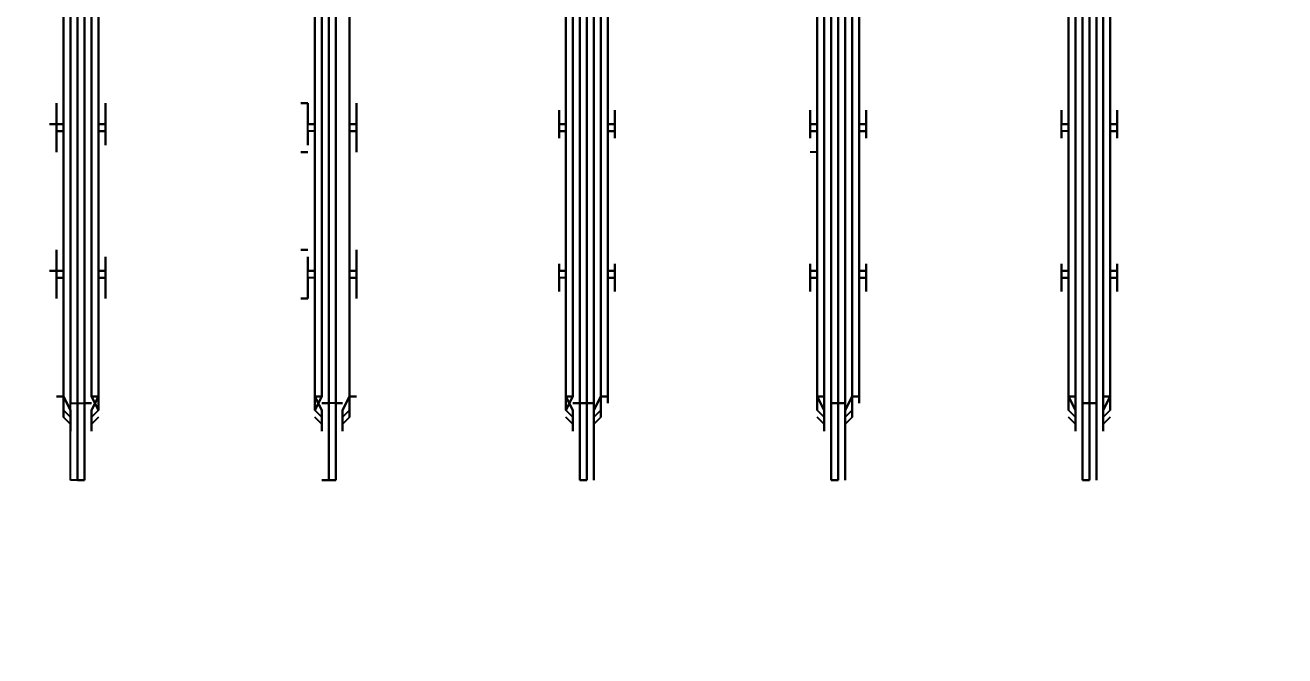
# Model space of a CAD drawing. Header units: metres. Extents: x 530797 to 531186, y 2675944 to 2676144.
# Drawn here: x 531161.9401 to 531162.1898, y 2676016.3081 to 2676016.4331 of the extents above; entities that cross this region are included whole.
import ezdxf

# ---------------------------------------------------------------- set-up
doc = ezdxf.new("R2010")
doc.units = ezdxf.units.M
doc.layers.add('IDT', color=7, linetype='Continuous')
doc.layers.add('MMS Block Numbering', color=7, linetype='Continuous')
doc.styles.add('Adani Regular', font='Adani Regular.ttf')

# ---------------------------------------------------------------- blocks, each defined once
blk = doc.blocks.new('IDT')
at = {"layer": 'IDT', "color": 0, "lineweight": 25}
for p, q in [((13.99486, 10.30483), (13.99486, 10.32005)), ((13.99486, 10.32005), (13.99486, 10.30483)), ((13.99763, 10.32005), (13.99624, 10.32005)), ((13.99624, 10.32005), (13.99763, 10.32005)), ((13.99763, 10.32005), (13.99624, 10.32005)), ((13.99624, 10.32005), (13.99624, 10.30483)), ((13.99624, 10.30483), (13.99624, 10.32005)), ((13.99624, 10.32005), (13.99763, 10.32005)), ((13.99624, 10.30483), (13.99624, 10.32005)), ((13.99624, 10.32005), (13.99624, 10.30483)), ((13.99763, 10.30483), (13.99763, 10.32005)), ((13.99763, 10.32005), (13.99763, 10.30483)), ((14.04465, 10.30483), (14.04465, 10.32005)), ((14.04465, 10.32005), (14.04465, 10.30483)), ((14.04465, 10.32005), (14.04465, 10.30483)), ((14.04465, 10.30483), (14.04465, 10.32005)), ((14.04742, 10.32005), (14.04604, 10.32005)), ((14.04604, 10.32005), (14.04604, 10.30483)), ((14.04604, 10.30483), (14.04604, 10.32005)), ((14.04604, 10.32005), (14.04742, 10.32005)), ((14.04742, 10.32005), (14.04604, 10.32005)), ((14.04604, 10.32005), (14.04742, 10.32005)), ((14.04742, 10.32005), (14.04604, 10.32005)), ((14.04604, 10.32005), (14.04742, 10.32005)), ((14.04742, 10.32005), (14.04604, 10.32005)), ((14.04604, 10.32005), (14.04742, 10.32005)), ((14.04742, 10.32005), (14.04604, 10.32005)), ((14.04604, 10.32005), (14.04604, 10.30483)), ((14.04604, 10.30483), (14.04604, 10.32005)), ((14.04604, 10.32005), (14.04742, 10.32005)), ((14.04604, 10.30483), (14.04604, 10.32005)), ((14.04604, 10.32005), (14.04604, 10.30483)), ((14.04604, 10.30483), (14.04604, 10.32005)), ((14.04604, 10.32005), (14.04604, 10.30483)), ((14.04742, 10.30483), (14.04742, 10.32005)), ((14.04742, 10.32005), (14.04742, 10.30483)), ((14.04742, 10.30483), (14.04742, 10.32005)), ((14.04742, 10.32005), (14.04742, 10.30483)), ((14.09445, 10.30483), (14.09445, 10.32005)), ((14.09445, 10.32005), (14.09445, 10.30483)), ((14.09721, 10.32005), (14.09583, 10.32005)), ((14.09583, 10.32005), (14.09583, 10.30483)), ((14.09583, 10.32005), (14.09721, 10.32005)), ((14.09583, 10.30483), (14.09583, 10.32005)), ((14.09583, 10.32005), (14.09721, 10.32005)), ((14.09721, 10.32005), (14.09583, 10.32005)), ((14.09583, 10.32005), (14.09721, 10.32005)), ((14.09583, 10.30483), (14.09583, 10.32005)), ((14.09583, 10.32005), (14.09583, 10.30483)), ((14.09721, 10.30483), (14.09721, 10.32005)), ((14.09721, 10.32005), (14.09721, 10.30483)), ((14.14701, 10.32005), (14.14562, 10.32005)), ((14.14562, 10.32005), (14.14562, 10.30483)), ((14.14701, 10.32005), (14.14562, 10.32005)), ((14.14562, 10.32005), (14.14701, 10.32005)), ((14.14701, 10.32005), (14.14562, 10.32005)), ((14.14562, 10.32005), (14.14562, 10.30483)), ((14.14562, 10.32005), (14.14562, 10.30483)), ((14.14562, 10.30483), (14.14562, 10.32005)), ((14.14701, 10.30483), (14.14701, 10.32005)), ((14.14701, 10.32005), (14.14839, 10.32005)), ((14.14839, 10.32005), (14.14701, 10.32005)), ((14.14701, 10.32005), (14.14701, 10.30483)), ((14.14701, 10.30483), (14.14701, 10.32005)), ((14.14701, 10.30483), (14.14701, 10.32005)), ((14.19542, 10.32005), (14.19542, 10.30483)), ((14.19542, 10.30483), (14.19542, 10.32005)), ((14.19542, 10.30483), (14.19542, 10.32005)), ((14.19542, 10.32005), (14.1968, 10.32005)), ((14.19542, 10.30483), (14.19542, 10.32005)), ((14.19542, 10.32005), (14.1968, 10.32005)), ((14.1968, 10.32005), (14.19542, 10.32005)), ((14.19542, 10.32005), (14.1968, 10.32005)), ((14.1968, 10.30483), (14.1968, 10.32005)), ((14.1968, 10.32005), (14.19818, 10.32005)), ((14.1968, 10.32005), (14.1968, 10.30483)), ((14.1968, 10.32005), (14.19818, 10.32005)), ((14.19818, 10.32005), (14.19818, 10.30483)), ((14.19818, 10.32005), (14.19818, 10.30483)), ((13.99348, 10.30898), (13.99209, 10.3076)), ((13.99209, 10.3076), (13.99348, 10.30898)), ((13.99348, 10.30622), (13.99348, 10.31037)), ((13.99348, 10.31037), (13.99348, 10.30898)), ((13.99348, 10.30898), (13.99348, 10.31037)), ((13.99348, 10.31037), (13.99348, 10.30622)), ((13.99901, 10.30622), (13.99901, 10.31037)), ((13.99901, 10.31037), (13.99901, 10.30898)), ((13.99901, 10.30898), (13.99901, 10.31037)), ((13.99901, 10.31037), (13.99901, 10.30622)), ((13.99901, 10.30898), (14.00039, 10.3076)), ((14.00039, 10.3076), (13.99901, 10.30898)), ((14.04465, 10.30898), (14.04327, 10.3076)), ((14.04327, 10.3076), (14.04465, 10.30898)), ((14.04465, 10.30898), (14.04327, 10.3076)), ((14.04327, 10.3076), (14.04465, 10.30898)), ((14.04465, 10.30622), (14.04465, 10.31037)), ((14.04465, 10.31037), (14.04465, 10.30622)), ((14.04465, 10.31037), (14.04465, 10.30898)), ((14.04465, 10.30898), (14.04465, 10.31037)), ((14.04465, 10.30622), (14.04465, 10.31037)), ((14.04465, 10.31037), (14.04465, 10.30898)), ((14.04465, 10.30898), (14.04465, 10.31037)), ((14.04465, 10.30622), (14.04465, 10.31037)), ((14.0488, 10.30622), (14.0488, 10.31037)), ((14.0488, 10.31037), (14.0488, 10.30898)), ((14.0488, 10.30898), (14.0488, 10.31037)), ((14.0488, 10.31037), (14.0488, 10.30622)), ((14.0488, 10.30898), (14.0488, 10.31037)), ((14.0488, 10.31037), (14.0488, 10.30898)), ((14.0488, 10.30622), (14.0488, 10.31037)), ((14.0488, 10.31037), (14.0488, 10.30622)), ((14.0488, 10.30898), (14.05018, 10.3076)), ((14.05018, 10.3076), (14.0488, 10.30898)), ((14.05018, 10.3076), (14.0488, 10.30898)), ((14.0488, 10.30898), (14.05018, 10.3076)), ((14.09445, 10.30898), (14.09306, 10.3076)), ((14.09306, 10.3076), (14.09445, 10.30898)), ((14.09445, 10.30622), (14.09445, 10.31037)), ((14.09445, 10.31037), (14.09445, 10.30622)), ((14.09445, 10.31037), (14.09445, 10.30898)), ((14.09445, 10.30898), (14.09445, 10.31037)), ((14.0986, 10.30622), (14.0986, 10.31037)), ((14.0986, 10.31037), (14.0986, 10.30898)), ((14.0986, 10.30898), (14.0986, 10.31037)), ((14.0986, 10.31037), (14.0986, 10.30622)), ((14.0986, 10.30898), (14.09998, 10.3076)), ((14.09998, 10.3076), (14.0986, 10.30898)), ((14.14424, 10.30898), (14.14286, 10.3076)), ((14.14286, 10.3076), (14.14424, 10.30898)), ((14.14424, 10.30622), (14.14424, 10.31037)), ((14.14424, 10.31037), (14.14424, 10.30622)), ((14.14424, 10.31037), (14.14424, 10.30898)), ((14.14424, 10.30898), (14.14424, 10.31037)), ((14.14839, 10.30622), (14.14839, 10.31037)), ((14.14839, 10.31037), (14.14839, 10.30898)), ((14.14839, 10.30898), (14.14839, 10.31037)), ((14.14839, 10.31037), (14.14839, 10.30622)), ((14.14839, 10.30898), (14.14977, 10.3076)), ((14.14977, 10.3076), (14.14839, 10.30898)), ((14.19403, 10.30898), (14.19265, 10.3076)), ((14.19265, 10.3076), (14.19403, 10.30898)), ((14.19403, 10.30622), (14.19403, 10.31037)), ((14.19403, 10.31037), (14.19403, 10.30898)), ((14.19403, 10.30898), (14.19403, 10.31037)), ((14.19403, 10.31037), (14.19403, 10.30622)), ((14.19818, 10.30622), (14.19818, 10.31037)), ((14.19818, 10.31037), (14.19818, 10.30622)), ((14.19818, 10.30898), (14.19818, 10.31037)), ((14.19818, 10.31037), (14.19818, 10.30898)), ((14.19957, 10.3076), (14.19818, 10.30898)), ((14.19818, 10.30898), (14.19957, 10.3076)), ((13.99348, 10.3076), (13.99209, 10.30622)), ((13.99209, 10.30622), (13.99348, 10.3076)), ((13.99209, 10.30622), (13.99209, 10.30483)), ((13.99209, 10.30483), (13.99209, 10.30622)), ((13.99209, 10.30345), (13.99348, 10.30622)), ((13.99348, 10.30622), (13.99209, 10.30345)), ((13.99348, 10.30345), (13.99348, 10.3076)), ((13.99348, 10.3076), (13.99348, 10.30345)), ((13.99901, 10.30345), (13.99901, 10.3076)), ((13.99901, 10.3076), (14.00039, 10.30622)), ((14.00039, 10.30622), (13.99901, 10.3076)), ((13.99901, 10.3076), (13.99901, 10.30345)), ((14.00039, 10.30345), (13.99901, 10.30622)), ((13.99901, 10.30622), (14.00039, 10.30345)), ((14.00039, 10.30622), (14.00039, 10.30483)), ((14.00039, 10.30483), (14.00039, 10.30622)), ((14.04327, 10.3076), (14.04327, 10.30345)), ((14.04327, 10.30345), (14.04327, 10.3076)), ((14.04327, 10.30622), (14.04465, 10.3076)), ((14.04465, 10.3076), (14.04327, 10.30622)), ((14.04327, 10.3076), (14.04327, 10.30345)), ((14.04327, 10.30345), (14.04327, 10.3076)), ((14.04327, 10.30622), (14.04465, 10.3076)), ((14.04465, 10.3076), (14.04327, 10.30622)), ((14.04327, 10.30345), (14.04465, 10.30622)), ((14.04465, 10.30622), (14.04327, 10.30345)), ((14.04327, 10.30483), (14.04327, 10.30622)), ((14.04327, 10.30622), (14.04327, 10.30483)), ((14.04327, 10.30345), (14.04465, 10.30622)), ((14.04327, 10.30483), (14.04327, 10.30622)), ((14.04327, 10.30622), (14.04327, 10.30483)), ((14.04327, 10.30345), (14.04465, 10.30622)), ((14.0488, 10.30345), (14.0488, 10.3076)), ((14.0488, 10.3076), (14.05018, 10.30622)), ((14.05018, 10.30622), (14.0488, 10.3076)), ((14.0488, 10.3076), (14.0488, 10.30345)), ((14.05018, 10.30622), (14.0488, 10.3076)), ((14.0488, 10.3076), (14.0488, 10.30345)), ((14.05018, 10.30622), (14.0488, 10.3076)), ((14.0488, 10.3076), (14.0488, 10.30345)), ((14.05018, 10.30345), (14.0488, 10.30622)), ((14.0488, 10.30622), (14.05018, 10.30345)), ((14.05018, 10.30345), (14.0488, 10.30622)), ((14.0488, 10.30622), (14.05018, 10.30345)), ((14.05018, 10.30622), (14.05018, 10.30483)), ((14.05018, 10.30483), (14.05018, 10.30622)), ((14.05018, 10.30483), (14.05018, 10.30622)), ((14.05018, 10.30483), (14.05018, 10.30622)), ((14.09306, 10.3076), (14.09306, 10.30345)), ((14.09306, 10.30345), (14.09306, 10.3076)), ((14.09306, 10.30622), (14.09445, 10.3076)), ((14.09445, 10.3076), (14.09306, 10.30622)), ((14.09306, 10.30345), (14.09445, 10.30622)), ((14.09445, 10.30622), (14.09306, 10.30345)), ((14.09306, 10.30483), (14.09306, 10.30622)), ((14.09306, 10.30622), (14.09306, 10.30483)), ((14.09998, 10.30622), (14.0986, 10.3076)), ((14.0986, 10.3076), (14.09998, 10.30622)), ((14.09998, 10.30622), (14.0986, 10.3076)), ((14.0986, 10.3076), (14.09998, 10.30622)), ((14.09998, 10.30345), (14.0986, 10.30622)), ((14.0986, 10.30622), (14.09998, 10.30345)), ((14.0986, 10.30345), (14.09998, 10.30622)), ((14.09998, 10.30622), (14.0986, 10.30345)), ((14.09998, 10.30622), (14.09998, 10.30483)), ((14.09998, 10.30483), (14.09998, 10.30622)), ((14.14286, 10.30622), (14.14424, 10.3076)), ((14.14424, 10.3076), (14.14286, 10.30622)), ((14.14286, 10.3076), (14.14286, 10.30345)), ((14.14286, 10.30345), (14.14286, 10.3076)), ((14.14286, 10.30345), (14.14424, 10.30622)), ((14.14424, 10.30622), (14.14286, 10.30345)), ((14.14286, 10.30483), (14.14286, 10.30622)), ((14.14286, 10.30622), (14.14286, 10.30483)), ((14.14977, 10.30622), (14.14839, 10.3076)), ((14.14839, 10.3076), (14.14977, 10.30622)), ((14.14977, 10.30622), (14.14839, 10.3076)), ((14.14839, 10.3076), (14.14977, 10.30622)), ((14.14977, 10.30345), (14.14839, 10.30622)), ((14.14839, 10.30622), (14.14977, 10.30345)), ((14.14839, 10.30345), (14.14977, 10.30622)), ((14.14977, 10.30622), (14.14839, 10.30345)), ((14.14977, 10.30622), (14.14977, 10.30483)), ((14.14977, 10.30483), (14.14977, 10.30622)), ((14.19265, 10.30622), (14.19403, 10.3076)), ((14.19403, 10.3076), (14.19265, 10.30622)), ((14.19265, 10.30622), (14.19403, 10.3076)), ((14.19403, 10.3076), (14.19265, 10.30622)), ((14.19403, 10.30345), (14.19265, 10.30622)), ((14.19265, 10.30622), (14.19265, 10.30483)), ((14.19265, 10.30483), (14.19265, 10.30622)), ((14.19265, 10.30622), (14.19403, 10.30345)), ((14.19265, 10.30345), (14.19403, 10.30622)), ((14.19403, 10.30622), (14.19265, 10.30345)), ((14.19957, 10.30622), (14.19818, 10.3076)), ((14.19818, 10.3076), (14.19957, 10.30622)), ((14.19957, 10.30345), (14.19818, 10.30622)), ((14.19818, 10.30622), (14.19957, 10.30345)), ((14.19957, 10.3076), (14.19957, 10.30345)), ((14.19957, 10.30345), (14.19957, 10.3076)), ((14.19957, 10.30483), (14.19957, 10.30622)), ((14.19957, 10.30622), (14.19957, 10.30483)), ((13.99209, 10.30483), (13.99209, 10.30207)), ((13.99209, 10.30207), (13.99209, 10.30483)), ((13.99348, 10.30345), (13.99209, 10.30345)), ((13.99209, 10.30345), (13.99348, 10.30345)), ((13.99348, 10.10566), (13.99348, 10.30345)), ((13.99348, 10.30345), (13.99348, 10.10566)), ((13.99486, 10.30483), (13.99624, 10.30483)), ((13.99624, 10.30483), (13.99486, 10.30483)), ((13.99486, 10.30483), (13.99486, 10.10566)), ((13.99486, 10.10566), (13.99486, 10.30483)), ((13.99624, 10.30483), (13.99763, 10.30483)), ((13.99763, 10.30483), (13.99624, 10.30483)), ((13.99624, 10.30483), (13.99763, 10.30483)), ((13.99763, 10.30483), (13.99624, 10.30483)), ((13.99624, 10.10566), (13.99624, 10.30483)), ((13.99624, 10.30483), (13.99624, 10.10566)), ((13.99624, 10.10566), (13.99624, 10.30483)), ((13.99624, 10.30483), (13.99624, 10.10566)), ((13.99763, 10.10566), (13.99763, 10.30483)), ((13.99763, 10.30483), (13.99763, 10.10566)), ((13.99901, 10.30345), (14.00039, 10.30345)), ((14.00039, 10.30345), (13.99901, 10.30345)), ((13.99901, 10.10566), (13.99901, 10.30345)), ((13.99901, 10.30345), (13.99901, 10.10566)), ((14.00039, 10.30483), (14.00039, 10.30207)), ((14.00039, 10.30207), (14.00039, 10.30483)), ((14.04189, 10.30207), (14.04189, 10.30483)), ((14.04189, 10.30483), (14.04189, 10.30207)), ((14.04189, 10.30483), (14.04189, 10.30207)), ((14.04189, 10.30207), (14.04189, 10.30483)), ((14.04189, 10.30345), (14.04327, 10.30345)), ((14.04327, 10.30345), (14.04189, 10.30345)), ((14.04327, 10.30345), (14.04189, 10.30345)), ((14.04327, 10.30345), (14.04189, 10.30345)), ((14.04327, 10.10566), (14.04327, 10.30345)), ((14.04327, 10.30345), (14.04327, 10.10566)), ((14.04327, 10.10566), (14.04327, 10.30345)), ((14.04327, 10.30345), (14.04327, 10.11119)), ((14.04465, 10.11119), (14.04465, 10.30483)), ((14.04465, 10.30483), (14.04604, 10.30483)), ((14.04604, 10.30483), (14.04465, 10.30483)), ((14.04465, 10.30483), (14.04465, 10.10566)), ((14.04604, 10.30483), (14.04465, 10.30483)), ((14.04465, 10.30483), (14.04604, 10.30483)), ((14.04465, 10.30483), (14.04465, 10.10566)), ((14.04465, 10.10566), (14.04465, 10.30483)), ((14.04742, 10.30483), (14.04604, 10.30483)), ((14.04604, 10.30483), (14.04742, 10.30483)), ((14.04604, 10.30483), (14.04742, 10.30483)), ((14.04742, 10.30483), (14.04604, 10.30483)), ((14.04604, 10.30483), (14.04742, 10.30483)), ((14.04742, 10.30483), (14.04604, 10.30483)), ((14.04604, 10.30483), (14.04742, 10.30483)), ((14.04742, 10.30483), (14.04604, 10.30483)), ((14.04604, 10.11119), (14.04604, 10.30483)), ((14.04604, 10.30483), (14.04604, 10.11119)), ((14.04604, 10.10566), (14.04604, 10.30483)), ((14.04604, 10.30483), (14.04604, 10.10566)), ((14.04604, 10.10566), (14.04604, 10.30483)), ((14.04604, 10.30483), (14.04604, 10.10566)), ((14.04604, 10.10566), (14.04604, 10.30483)), ((14.04604, 10.30483), (14.04604, 10.10566)), ((14.04742, 10.11119), (14.04742, 10.30483)), ((14.04742, 10.30483), (14.04742, 10.10566)), ((14.04742, 10.10566), (14.04742, 10.30483)), ((14.04742, 10.30483), (14.04742, 10.10566)), ((14.0488, 10.30345), (14.05018, 10.30345)), ((14.05018, 10.30345), (14.0488, 10.30345)), ((14.0488, 10.30345), (14.0488, 10.11119)), ((14.0488, 10.30345), (14.05018, 10.30345)), ((14.05018, 10.30345), (14.0488, 10.30345)), ((14.0488, 10.30345), (14.0488, 10.10566)), ((14.0488, 10.10566), (14.0488, 10.30345)), ((14.0488, 10.30345), (14.0488, 10.10566)), ((14.05018, 10.30483), (14.05018, 10.30207)), ((14.05018, 10.30207), (14.05018, 10.30483)), ((14.05018, 10.30207), (14.05018, 10.30483)), ((14.05018, 10.30207), (14.05018, 10.30483)), ((14.09168, 10.30207), (14.09168, 10.30483)), ((14.09168, 10.30483), (14.09168, 10.30207)), ((14.09168, 10.30345), (14.09306, 10.30345)), ((14.09306, 10.30345), (14.09168, 10.30345)), ((14.09306, 10.10566), (14.09306, 10.30345)), ((14.09306, 10.30345), (14.09306, 10.11119)), ((14.09445, 10.11119), (14.09445, 10.30483)), ((14.09445, 10.30483), (14.09583, 10.30483)), ((14.09583, 10.30483), (14.09445, 10.30483)), ((14.09445, 10.30483), (14.09445, 10.10566)), ((14.09583, 10.30483), (14.09721, 10.30483)), ((14.09721, 10.30483), (14.09583, 10.30483)), ((14.09583, 10.11119), (14.09583, 10.30483)), ((14.09583, 10.30483), (14.09583, 10.11119)), ((14.09583, 10.10566), (14.09583, 10.30483)), ((14.09583, 10.30483), (14.09583, 10.10566)), ((14.09721, 10.10566), (14.09721, 10.30483)), ((14.09721, 10.30483), (14.0986, 10.30483)), ((14.0986, 10.30483), (14.09721, 10.30483)), ((14.09721, 10.30483), (14.09721, 10.11119)), ((14.0986, 10.30345), (14.09998, 10.30345)), ((14.09998, 10.30345), (14.0986, 10.30345)), ((14.0986, 10.10566), (14.0986, 10.30345)), ((14.0986, 10.30345), (14.0986, 10.11119)), ((14.09998, 10.30207), (14.09998, 10.30483)), ((14.09998, 10.30483), (14.09998, 10.30207)), ((14.14147, 10.30345), (14.14286, 10.30345)), ((14.14286, 10.30345), (14.14147, 10.30345)), ((14.14286, 10.30483), (14.14286, 10.30207)), ((14.14286, 10.30207), (14.14286, 10.30483)), ((14.14286, 10.10566), (14.14286, 10.30345)), ((14.14286, 10.30345), (14.14286, 10.11119)), ((14.14562, 10.30483), (14.14424, 10.30483)), ((14.14424, 10.30483), (14.14562, 10.30483)), ((14.14562, 10.10566), (14.14562, 10.30483)), ((14.14562, 10.30483), (14.14701, 10.30483)), ((14.14562, 10.30483), (14.14701, 10.30483)), ((14.14562, 10.30483), (14.14562, 10.11119)), ((14.14562, 10.11119), (14.14562, 10.30483)), ((14.14562, 10.30483), (14.14562, 10.10566)), ((14.14701, 10.30483), (14.14701, 10.11119)), ((14.14701, 10.11119), (14.14701, 10.30483)), ((14.14701, 10.30483), (14.14701, 10.10566)), ((14.14701, 10.10566), (14.14701, 10.30483)), ((14.14701, 10.30483), (14.14839, 10.30483)), ((14.14839, 10.30483), (14.14701, 10.30483)), ((14.14839, 10.30345), (14.14977, 10.30345)), ((14.14977, 10.30345), (14.14839, 10.30345)), ((14.14839, 10.10566), (14.14839, 10.30345)), ((14.14839, 10.30345), (14.14839, 10.11119)), ((14.14977, 10.30207), (14.14977, 10.30483)), ((14.14977, 10.30483), (14.14977, 10.30207)), ((14.19265, 10.30207), (14.19265, 10.30483)), ((14.19265, 10.30483), (14.19265, 10.30207)), ((14.19403, 10.30345), (14.19265, 10.30345)), ((14.19265, 10.30345), (14.19403, 10.30345)), ((14.19542, 10.30483), (14.19403, 10.30483)), ((14.19403, 10.30483), (14.19542, 10.30483)), ((14.19403, 10.10566), (14.19403, 10.30345)), ((14.19403, 10.30345), (14.19403, 10.11119)), ((14.1968, 10.30483), (14.19542, 10.30483)), ((14.1968, 10.30483), (14.19542, 10.30483)), ((14.19542, 10.30483), (14.19542, 10.11119)), ((14.19542, 10.11119), (14.19542, 10.30483)), ((14.19542, 10.10566), (14.19542, 10.30483)), ((14.19542, 10.30483), (14.19542, 10.10566)), ((14.19818, 10.30483), (14.1968, 10.30483)), ((14.19818, 10.30483), (14.1968, 10.30483)), ((14.1968, 10.11119), (14.1968, 10.30483)), ((14.1968, 10.30483), (14.1968, 10.10566)), ((14.19818, 10.11119), (14.19818, 10.30483)), ((14.19818, 10.30483), (14.19818, 10.10566)), ((14.19957, 10.30483), (14.19957, 10.30207)), ((14.19957, 10.30207), (14.19957, 10.30483)), ((14.19957, 10.30345), (14.20095, 10.30345)), ((14.20095, 10.30345), (14.19957, 10.30345)), ((14.19957, 10.10566), (14.19957, 10.30345)), ((14.19957, 10.30345), (14.19957, 10.11119)), ((13.99209, 10.30207), (13.99209, 10.10566)), ((13.99209, 10.10566), (13.99209, 10.30207)), ((14.00039, 10.30207), (14.00039, 10.10566)), ((14.00039, 10.10566), (14.00039, 10.30207)), ((14.04189, 10.11119), (14.04189, 10.30207)), ((14.04189, 10.30207), (14.04189, 10.10566)), ((14.04189, 10.30207), (14.04189, 10.10566)), ((14.04189, 10.10566), (14.04189, 10.30207)), ((14.05018, 10.30207), (14.05018, 10.10566)), ((14.05018, 10.10566), (14.05018, 10.30207)), ((14.05018, 10.10566), (14.05018, 10.30207)), ((14.05018, 10.11119), (14.05018, 10.30207)), ((14.09168, 10.11119), (14.09168, 10.30207)), ((14.09168, 10.30207), (14.09168, 10.10566)), ((14.09998, 10.11119), (14.09998, 10.30207)), ((14.09998, 10.30207), (14.09998, 10.10566)), ((14.14286, 10.30207), (14.14286, 10.10566)), ((14.14286, 10.11119), (14.14286, 10.30207)), ((14.14977, 10.11119), (14.14977, 10.30207)), ((14.14977, 10.30207), (14.14977, 10.10566)), ((14.19265, 10.11119), (14.19265, 10.30207)), ((14.19265, 10.30207), (14.19265, 10.10566)), ((14.19957, 10.30207), (14.19957, 10.10566)), ((14.19957, 10.11119), (14.19957, 10.30207)), ((13.99209, 10.2827), (13.99209, 10.28409)), ((13.99209, 10.28409), (13.99209, 10.2827)), ((13.99209, 10.27994), (13.99209, 10.28409)), ((13.99209, 10.28409), (13.99209, 10.27855)), ((14.00039, 10.28409), (14.00039, 10.2827)), ((14.00039, 10.2827), (14.00039, 10.28409)), ((14.00039, 10.28409), (14.00039, 10.27994)), ((14.00039, 10.27855), (14.00039, 10.28409)), ((14.04189, 10.28409), (14.04189, 10.27994)), ((14.04189, 10.27994), (14.04189, 10.28409)), ((14.04189, 10.28409), (14.04189, 10.2827)), ((14.04189, 10.2827), (14.04189, 10.28409)), ((14.04189, 10.28409), (14.04189, 10.27994)), ((14.04189, 10.27994), (14.04189, 10.28409)), ((14.04189, 10.28409), (14.04189, 10.2827)), ((14.04189, 10.2827), (14.04189, 10.28409)), ((14.05018, 10.27994), (14.05018, 10.28409)), ((14.05018, 10.28409), (14.05018, 10.27994)), ((14.05018, 10.27994), (14.05018, 10.28409)), ((14.05018, 10.28409), (14.05018, 10.2827)), ((14.05018, 10.2827), (14.05018, 10.28409)), ((14.05018, 10.28409), (14.05018, 10.2827)), ((14.05018, 10.2827), (14.05018, 10.28409)), ((14.05018, 10.28409), (14.05018, 10.27994)), ((14.09168, 10.27994), (14.09168, 10.28409)), ((14.09168, 10.28409), (14.09168, 10.2827)), ((14.09168, 10.2827), (14.09168, 10.28409)), ((14.09168, 10.28409), (14.09168, 10.27994)), ((14.09998, 10.28409), (14.09998, 10.27994)), ((14.09998, 10.27994), (14.09998, 10.28409)), ((14.09998, 10.28409), (14.09998, 10.2827)), ((14.09998, 10.2827), (14.09998, 10.28409)), ((14.14147, 10.27994), (14.14147, 10.28409)), ((14.14147, 10.28409), (14.14147, 10.2827)), ((14.14147, 10.28409), (14.14147, 10.27994)), ((14.14147, 10.2827), (14.14147, 10.28409)), ((14.14977, 10.27994), (14.14977, 10.28409)), ((14.14977, 10.28409), (14.14977, 10.27994)), ((14.15254, 10.28409), (14.15115, 10.28409)), ((14.15115, 10.28409), (14.15115, 10.2827)), ((14.15115, 10.2827), (14.15115, 10.28409)), ((14.15115, 10.28409), (14.15254, 10.28409)), ((14.19127, 10.2827), (14.19127, 10.28409)), ((14.19127, 10.28409), (14.19127, 10.2827)), ((14.19265, 10.27994), (14.19265, 10.28409)), ((14.19265, 10.28409), (14.19265, 10.27994)), ((14.20095, 10.27994), (14.20095, 10.28409)), ((14.20095, 10.28409), (14.20095, 10.2827)), ((14.20095, 10.27994), (14.20095, 10.28409)), ((14.20095, 10.28409), (14.20095, 10.2827)), ((13.99071, 10.2827), (13.99071, 10.27994)), ((13.99071, 10.27994), (13.99071, 10.2827)), ((14.00177, 10.27994), (14.00177, 10.2827)), ((14.00177, 10.2827), (14.00177, 10.27994)), ((14.0405, 10.2827), (14.0405, 10.27994)), ((14.0405, 10.27994), (14.0405, 10.2827)), ((14.0405, 10.2827), (14.0405, 10.27994)), ((14.0405, 10.27994), (14.0405, 10.2827)), ((14.05157, 10.27994), (14.05157, 10.2827)), ((14.05157, 10.2827), (14.05157, 10.27994)), ((14.05157, 10.27994), (14.05157, 10.2827)), ((14.05157, 10.2827), (14.05157, 10.27994)), ((14.0903, 10.2827), (14.0903, 10.27994)), ((14.0903, 10.27994), (14.0903, 10.2827)), ((14.10136, 10.27994), (14.10136, 10.2827)), ((14.10136, 10.2827), (14.10136, 10.27994)), ((14.14147, 10.2827), (14.14147, 10.27994)), ((14.14147, 10.27994), (14.14147, 10.2827)), ((14.15115, 10.2827), (14.15115, 10.27994)), ((14.15115, 10.27994), (14.15115, 10.2827)), ((14.19127, 10.2827), (14.19127, 10.27994)), ((14.19127, 10.27994), (14.19127, 10.2827)), ((14.20095, 10.2827), (14.20095, 10.27994)), ((14.20095, 10.2827), (14.20095, 10.27994)), ((13.99209, 10.27994), (13.99071, 10.27994)), ((13.99071, 10.27994), (13.99071, 10.27855)), ((13.99071, 10.27855), (13.99071, 10.27994)), ((13.99071, 10.27994), (13.99209, 10.27994)), ((13.99209, 10.27855), (13.99071, 10.27855)), ((13.99071, 10.27855), (13.99071, 10.27717)), ((13.99071, 10.27717), (13.99071, 10.27855)), ((13.99071, 10.27855), (13.99209, 10.27855)), ((13.99209, 10.2744), (13.99209, 10.27994)), ((13.99209, 10.27855), (13.99209, 10.2744)), ((14.00039, 10.27994), (14.00039, 10.27855)), ((14.00177, 10.27994), (14.00039, 10.27994)), ((14.00039, 10.27994), (14.00177, 10.27994)), ((14.00039, 10.27855), (14.00039, 10.2744)), ((14.00039, 10.2744), (14.00039, 10.27855)), ((14.00039, 10.27855), (14.00177, 10.27855)), ((14.00177, 10.27855), (14.00039, 10.27855)), ((14.00039, 10.27855), (14.00177, 10.27855)), ((14.00177, 10.27855), (14.00177, 10.27994)), ((14.00177, 10.27994), (14.00177, 10.27855)), ((14.00177, 10.27855), (14.00177, 10.27717)), ((14.00177, 10.27717), (14.00177, 10.27855)), ((14.04189, 10.27994), (14.0405, 10.27994)), ((14.0405, 10.27994), (14.0405, 10.27855)), ((14.0405, 10.27855), (14.0405, 10.27994)), ((14.0405, 10.27994), (14.04189, 10.27994)), ((14.04189, 10.27994), (14.0405, 10.27994)), ((14.0405, 10.27994), (14.0405, 10.27855)), ((14.0405, 10.27855), (14.0405, 10.27994)), ((14.0405, 10.27994), (14.04189, 10.27994)), ((14.04189, 10.27855), (14.0405, 10.27855)), ((14.0405, 10.27855), (14.0405, 10.27717)), ((14.0405, 10.27717), (14.0405, 10.27855)), ((14.0405, 10.27855), (14.04189, 10.27855)), ((14.04189, 10.27855), (14.0405, 10.27855)), ((14.0405, 10.27855), (14.0405, 10.27717)), ((14.0405, 10.27717), (14.0405, 10.27855)), ((14.0405, 10.27855), (14.04189, 10.27855)), ((14.04189, 10.27994), (14.04189, 10.27855)), ((14.04189, 10.2744), (14.04189, 10.27994)), ((14.04189, 10.27855), (14.04189, 10.27994)), ((14.04189, 10.27994), (14.04189, 10.2744)), ((14.04189, 10.27855), (14.04189, 10.2744)), ((14.04189, 10.2744), (14.04189, 10.27855)), ((14.05018, 10.27855), (14.05018, 10.27994)), ((14.05018, 10.27855), (14.05018, 10.27994)), ((14.05018, 10.27994), (14.05157, 10.27994)), ((14.05018, 10.27855), (14.05018, 10.27994)), ((14.05018, 10.27994), (14.05157, 10.27994)), ((14.05157, 10.27994), (14.05018, 10.27994)), ((14.05018, 10.27994), (14.05157, 10.27994)), ((14.05018, 10.27855), (14.05018, 10.27994)), ((14.05018, 10.2744), (14.05018, 10.27855)), ((14.05018, 10.27855), (14.05157, 10.27855)), ((14.05157, 10.27855), (14.05018, 10.27855)), ((14.05018, 10.27855), (14.05018, 10.2744)), ((14.05157, 10.27855), (14.05018, 10.27855)), ((14.05018, 10.27855), (14.05018, 10.2744)), ((14.05018, 10.2744), (14.05018, 10.27855)), ((14.05018, 10.27855), (14.05157, 10.27855)), ((14.05157, 10.27855), (14.05018, 10.27855)), ((14.05157, 10.27855), (14.05018, 10.27855)), ((14.05018, 10.27855), (14.05157, 10.27855)), ((14.05157, 10.27855), (14.05018, 10.27855)), ((14.05157, 10.27994), (14.05157, 10.27855)), ((14.05157, 10.27994), (14.05157, 10.27855)), ((14.05157, 10.27855), (14.05157, 10.27994)), ((14.05157, 10.27994), (14.05157, 10.27855)), ((14.05157, 10.27855), (14.05157, 10.27717)), ((14.05157, 10.27717), (14.05157, 10.27855)), ((14.05157, 10.27717), (14.05157, 10.27855)), ((14.05157, 10.27717), (14.05157, 10.27855)), ((14.09168, 10.27994), (14.0903, 10.27994)), ((14.0903, 10.27994), (14.0903, 10.27855)), ((14.0903, 10.27855), (14.0903, 10.27994)), ((14.0903, 10.27994), (14.09168, 10.27994)), ((14.09168, 10.27855), (14.0903, 10.27855)), ((14.0903, 10.27855), (14.0903, 10.27717)), ((14.0903, 10.27717), (14.0903, 10.27855)), ((14.0903, 10.27855), (14.09168, 10.27855)), ((14.09168, 10.27855), (14.09168, 10.27994)), ((14.09168, 10.27994), (14.09168, 10.2744)), ((14.09168, 10.2744), (14.09168, 10.27855)), ((14.09998, 10.27994), (14.10136, 10.27994)), ((14.09998, 10.27855), (14.09998, 10.27994)), ((14.09998, 10.27994), (14.10136, 10.27994)), ((14.09998, 10.27855), (14.09998, 10.27994)), ((14.10136, 10.27855), (14.09998, 10.27855)), ((14.09998, 10.27855), (14.09998, 10.2744)), ((14.09998, 10.2744), (14.09998, 10.27855)), ((14.09998, 10.27855), (14.10136, 10.27855)), ((14.10136, 10.27855), (14.09998, 10.27855)), ((14.10136, 10.27855), (14.09998, 10.27855)), ((14.10136, 10.27994), (14.10136, 10.27855)), ((14.10136, 10.27994), (14.10136, 10.27855)), ((14.10136, 10.27855), (14.10136, 10.27717)), ((14.10136, 10.27717), (14.10136, 10.27855)), ((14.14286, 10.27994), (14.14147, 10.27994)), ((14.14147, 10.27994), (14.14147, 10.27855)), ((14.14147, 10.27855), (14.14147, 10.27994)), ((14.14147, 10.27994), (14.14147, 10.27855)), ((14.14147, 10.27855), (14.14147, 10.27994)), ((14.14147, 10.27994), (14.14286, 10.27994)), ((14.14286, 10.27994), (14.14147, 10.27994)), ((14.14286, 10.27855), (14.14147, 10.27855)), ((14.14147, 10.27855), (14.14147, 10.2744)), ((14.14147, 10.2744), (14.14147, 10.27855)), ((14.14147, 10.27855), (14.14286, 10.27855)), ((14.14147, 10.27855), (14.14147, 10.27717)), ((14.14147, 10.27717), (14.14147, 10.27855)), ((14.14977, 10.27855), (14.14977, 10.27994)), ((14.14977, 10.27994), (14.15115, 10.27994)), ((14.14977, 10.27855), (14.14977, 10.27994)), ((14.14977, 10.27994), (14.15115, 10.27994)), ((14.15115, 10.27855), (14.14977, 10.27855)), ((14.14977, 10.27855), (14.14977, 10.2744)), ((14.14977, 10.2744), (14.14977, 10.27855)), ((14.14977, 10.27855), (14.15115, 10.27855)), ((14.15115, 10.27855), (14.14977, 10.27855)), ((14.15115, 10.27855), (14.14977, 10.27855)), ((14.15115, 10.27994), (14.15115, 10.27855)), ((14.15115, 10.27994), (14.15115, 10.27855)), ((14.15115, 10.27717), (14.15115, 10.27855)), ((14.15115, 10.27855), (14.15115, 10.27717)), ((14.19127, 10.27994), (14.19127, 10.27855)), ((14.19127, 10.27855), (14.19127, 10.27994)), ((14.19127, 10.27994), (14.19265, 10.27994)), ((14.19265, 10.27994), (14.19127, 10.27994)), ((14.19265, 10.27855), (14.19127, 10.27855)), ((14.19127, 10.27855), (14.19127, 10.27717)), ((14.19127, 10.27717), (14.19127, 10.27855)), ((14.19127, 10.27855), (14.19265, 10.27855)), ((14.19265, 10.27994), (14.19265, 10.27855)), ((14.19265, 10.2744), (14.19265, 10.27994)), ((14.19265, 10.27855), (14.19265, 10.2744)), ((14.20095, 10.27994), (14.19957, 10.27994)), ((14.19957, 10.27994), (14.20095, 10.27994)), ((14.20095, 10.27855), (14.19957, 10.27855)), ((14.19957, 10.27855), (14.20095, 10.27855)), ((14.20095, 10.27855), (14.20095, 10.27994)), ((14.20095, 10.27994), (14.20095, 10.27855)), ((14.20095, 10.27994), (14.20095, 10.27855)), ((14.20095, 10.27855), (14.20095, 10.27994)), ((14.20095, 10.27855), (14.20095, 10.2744)), ((14.20095, 10.2744), (14.20095, 10.27855)), ((14.20095, 10.27717), (14.20095, 10.27855)), ((14.20095, 10.27855), (14.20095, 10.27717)), ((14.20095, 10.27855), (14.20233, 10.27855)), ((14.20233, 10.27855), (14.20095, 10.27855)), ((13.99209, 10.27579), (13.99209, 10.27717)), ((13.99209, 10.27717), (13.99209, 10.27579)), ((14.00039, 10.27717), (14.00039, 10.27579)), ((14.00039, 10.27579), (14.00039, 10.27717)), ((14.04189, 10.27579), (14.04189, 10.27717)), ((14.04189, 10.27717), (14.04189, 10.27579)), ((14.04189, 10.27579), (14.04189, 10.27717)), ((14.04189, 10.27717), (14.04189, 10.27579)), ((14.05018, 10.27717), (14.05018, 10.27579)), ((14.05018, 10.27579), (14.05018, 10.27717)), ((14.05018, 10.27717), (14.05018, 10.27579)), ((14.05018, 10.27579), (14.05018, 10.27717)), ((14.09168, 10.27579), (14.09168, 10.27717)), ((14.09168, 10.27717), (14.09168, 10.27579)), ((14.09998, 10.27717), (14.09998, 10.27579)), ((14.09998, 10.27579), (14.09998, 10.27717)), ((14.14147, 10.27717), (14.14147, 10.27579)), ((14.14147, 10.27579), (14.14147, 10.27717)), ((14.15115, 10.27717), (14.15115, 10.27579)), ((14.15115, 10.27579), (14.15115, 10.27717)), ((14.19127, 10.27717), (14.19127, 10.27579)), ((14.19127, 10.27579), (14.19127, 10.27717)), ((14.20095, 10.27717), (14.20095, 10.27579)), ((14.20095, 10.27579), (14.20095, 10.27717)), ((14.15254, 10.2744), (14.15115, 10.2744)), ((14.15115, 10.2744), (14.15254, 10.2744)), ((13.99209, 10.25504), (13.99209, 10.25089)), ((13.99209, 10.25089), (13.99209, 10.25504)), ((13.99209, 10.25227), (13.99209, 10.25366)), ((13.99209, 10.25366), (13.99209, 10.25227)), ((14.00039, 10.24951), (14.00039, 10.25504)), ((14.00039, 10.25504), (14.00039, 10.25089)), ((14.00039, 10.25366), (14.00039, 10.25227)), ((14.00039, 10.25227), (14.00039, 10.25366)), ((14.04189, 10.25504), (14.04189, 10.25089)), ((14.04189, 10.25089), (14.04189, 10.25504)), ((14.04189, 10.25504), (14.04189, 10.25089)), ((14.04189, 10.25089), (14.04189, 10.25504)), ((14.04189, 10.25227), (14.04189, 10.25366)), ((14.04189, 10.25366), (14.04189, 10.25227)), ((14.04189, 10.25227), (14.04189, 10.25366)), ((14.04189, 10.25366), (14.04189, 10.25227)), ((14.05018, 10.24951), (14.05018, 10.25504)), ((14.05018, 10.25504), (14.05018, 10.25089)), ((14.05018, 10.25504), (14.05018, 10.25089)), ((14.05018, 10.25089), (14.05018, 10.25504)), ((14.05018, 10.25504), (14.05157, 10.25504)), ((14.05018, 10.25366), (14.05018, 10.25227)), ((14.05018, 10.25227), (14.05018, 10.25366)), ((14.05018, 10.25366), (14.05018, 10.25227)), ((14.05018, 10.25227), (14.05018, 10.25366)), ((14.09168, 10.25504), (14.09168, 10.25089)), ((14.09168, 10.25089), (14.09168, 10.25504)), ((14.09168, 10.25227), (14.09168, 10.25366)), ((14.09168, 10.25366), (14.09168, 10.25227)), ((14.09998, 10.24951), (14.09998, 10.25504)), ((14.09998, 10.25504), (14.09998, 10.25089)), ((14.09998, 10.25366), (14.09998, 10.25227)), ((14.09998, 10.25227), (14.09998, 10.25366)), ((14.14147, 10.25089), (14.14147, 10.25504)), ((14.14147, 10.25504), (14.14147, 10.25089)), ((14.14147, 10.25227), (14.14147, 10.25366)), ((14.14147, 10.25366), (14.14147, 10.25227)), ((14.14977, 10.24951), (14.14977, 10.25504)), ((14.14977, 10.25504), (14.14977, 10.25089)), ((14.15254, 10.25504), (14.15115, 10.25504)), ((14.15115, 10.25504), (14.15254, 10.25504)), ((14.15115, 10.25366), (14.15115, 10.25227)), ((14.15115, 10.25227), (14.15115, 10.25366)), ((14.19127, 10.25227), (14.19127, 10.25366)), ((14.19127, 10.25366), (14.19127, 10.25227)), ((14.19265, 10.25504), (14.19265, 10.25089)), ((14.19265, 10.25089), (14.19265, 10.25504)), ((14.20095, 10.25089), (14.20095, 10.25504)), ((14.20095, 10.25504), (14.20095, 10.25089)), ((14.20095, 10.25227), (14.20095, 10.25366)), ((14.20095, 10.25366), (14.20095, 10.25227)), ((13.99071, 10.25227), (13.99071, 10.25089)), ((13.99071, 10.25089), (13.99071, 10.25227)), ((13.99209, 10.25089), (13.99071, 10.25089)), ((13.99071, 10.25089), (13.99071, 10.24951)), ((13.99071, 10.24951), (13.99071, 10.25089)), ((13.99071, 10.25089), (13.99209, 10.25089)), ((13.99209, 10.24951), (13.99209, 10.25089)), ((13.99209, 10.25089), (13.99209, 10.24951)), ((14.00039, 10.24951), (14.00039, 10.25089)), ((14.00039, 10.25089), (14.00177, 10.25089)), ((14.00039, 10.25089), (14.00177, 10.25089)), ((14.00177, 10.25089), (14.00177, 10.25227)), ((14.00177, 10.25227), (14.00177, 10.25089)), ((14.00177, 10.25089), (14.00177, 10.24951)), ((14.00177, 10.25089), (14.00177, 10.24951)), ((14.0405, 10.25227), (14.0405, 10.25089)), ((14.0405, 10.25089), (14.0405, 10.25227)), ((14.0405, 10.25227), (14.0405, 10.25089)), ((14.0405, 10.25089), (14.0405, 10.25227)), ((14.04189, 10.25089), (14.0405, 10.25089)), ((14.0405, 10.25089), (14.0405, 10.24951)), ((14.0405, 10.24951), (14.0405, 10.25089)), ((14.0405, 10.25089), (14.04189, 10.25089)), ((14.04189, 10.25089), (14.0405, 10.25089)), ((14.0405, 10.25089), (14.0405, 10.24951)), ((14.0405, 10.24951), (14.0405, 10.25089)), ((14.0405, 10.25089), (14.04189, 10.25089)), ((14.04189, 10.25089), (14.04189, 10.24951)), ((14.04189, 10.24951), (14.04189, 10.25089)), ((14.04189, 10.25089), (14.04189, 10.24951)), ((14.04189, 10.24536), (14.04189, 10.25089)), ((14.05018, 10.24951), (14.05018, 10.25089)), ((14.05018, 10.25089), (14.05018, 10.24951)), ((14.05157, 10.25089), (14.05018, 10.25089)), ((14.05018, 10.25089), (14.05157, 10.25089)), ((14.05018, 10.24951), (14.05018, 10.25089)), ((14.05018, 10.25089), (14.05157, 10.25089)), ((14.05157, 10.25089), (14.05018, 10.25089)), ((14.05157, 10.25227), (14.05157, 10.25089)), ((14.05157, 10.25089), (14.05157, 10.25227)), ((14.05157, 10.25089), (14.05157, 10.25227)), ((14.05157, 10.25227), (14.05157, 10.25089)), ((14.05157, 10.24951), (14.05157, 10.25089)), ((14.05157, 10.24951), (14.05157, 10.25089)), ((14.05157, 10.25089), (14.05157, 10.24951)), ((14.05157, 10.24951), (14.05157, 10.25089)), ((14.0903, 10.25227), (14.0903, 10.25089)), ((14.0903, 10.25089), (14.0903, 10.25227)), ((14.09168, 10.25089), (14.0903, 10.25089)), ((14.0903, 10.25089), (14.0903, 10.24951)), ((14.0903, 10.24951), (14.0903, 10.25089)), ((14.0903, 10.25089), (14.09168, 10.25089)), ((14.09168, 10.24951), (14.09168, 10.25089)), ((14.09168, 10.25089), (14.09168, 10.24951)), ((14.09998, 10.25089), (14.09998, 10.24951)), ((14.10136, 10.25089), (14.09998, 10.25089)), ((14.09998, 10.25089), (14.10136, 10.25089)), ((14.10136, 10.25089), (14.10136, 10.25227)), ((14.10136, 10.25227), (14.10136, 10.25089)), ((14.10136, 10.24951), (14.10136, 10.25089)), ((14.10136, 10.25089), (14.10136, 10.24951)), ((14.14147, 10.25089), (14.14147, 10.25227)), ((14.14147, 10.25227), (14.14147, 10.25089)), ((14.14147, 10.25089), (14.14147, 10.24674)), ((14.14147, 10.24951), (14.14147, 10.25089)), ((14.14147, 10.25089), (14.14286, 10.25089)), ((14.14286, 10.25089), (14.14147, 10.25089)), ((14.14147, 10.25089), (14.14147, 10.24951)), ((14.14147, 10.24951), (14.14147, 10.25089)), ((14.14147, 10.25089), (14.14286, 10.25089)), ((14.14977, 10.24951), (14.14977, 10.25089)), ((14.14977, 10.25089), (14.15115, 10.25089)), ((14.14977, 10.25089), (14.15115, 10.25089)), ((14.15115, 10.25227), (14.15115, 10.25089)), ((14.15115, 10.25089), (14.15115, 10.25227)), ((14.15115, 10.25089), (14.15115, 10.24951)), ((14.15115, 10.25089), (14.15115, 10.24951)), ((14.19127, 10.25227), (14.19127, 10.25089)), ((14.19127, 10.25089), (14.19127, 10.25227)), ((14.19265, 10.25089), (14.19127, 10.25089)), ((14.19127, 10.25089), (14.19127, 10.24951)), ((14.19127, 10.24951), (14.19127, 10.25089)), ((14.19127, 10.25089), (14.19265, 10.25089)), ((14.19265, 10.25089), (14.19265, 10.24951)), ((14.19265, 10.24951), (14.19265, 10.25089)), ((14.20095, 10.25089), (14.19957, 10.25089)), ((14.19957, 10.25089), (14.20095, 10.25089)), ((14.20095, 10.25089), (14.20095, 10.25227)), ((14.20095, 10.25227), (14.20095, 10.25089)), ((14.20095, 10.25089), (14.20095, 10.24951)), ((14.20095, 10.24951), (14.20095, 10.25089)), ((14.20095, 10.25089), (14.20095, 10.24951)), ((14.20095, 10.24951), (14.20095, 10.25089)), ((13.99209, 10.24951), (13.99071, 10.24951)), ((13.99071, 10.24951), (13.99071, 10.24674)), ((13.99071, 10.24674), (13.99071, 10.24951)), ((13.99071, 10.24951), (13.99209, 10.24951)), ((13.99209, 10.24536), (13.99209, 10.24951)), ((13.99209, 10.24951), (13.99209, 10.24536)), ((14.00039, 10.24951), (14.00039, 10.24536)), ((14.00039, 10.24536), (14.00039, 10.24951)), ((14.00177, 10.24951), (14.00039, 10.24951)), ((14.00177, 10.24951), (14.00039, 10.24951)), ((14.00039, 10.24951), (14.00177, 10.24951)), ((14.00177, 10.24951), (14.00177, 10.24674)), ((14.00177, 10.24674), (14.00177, 10.24951)), ((14.04189, 10.24951), (14.0405, 10.24951)), ((14.0405, 10.24951), (14.0405, 10.24674)), ((14.0405, 10.24674), (14.0405, 10.24951)), ((14.0405, 10.24951), (14.04189, 10.24951)), ((14.04189, 10.24951), (14.0405, 10.24951)), ((14.0405, 10.24951), (14.0405, 10.24674)), ((14.0405, 10.24674), (14.0405, 10.24951)), ((14.0405, 10.24951), (14.04189, 10.24951)), ((14.04189, 10.24536), (14.04189, 10.24951)), ((14.04189, 10.24951), (14.04189, 10.24536)), ((14.04189, 10.24951), (14.04189, 10.24536)), ((14.05018, 10.24536), (14.05018, 10.24951)), ((14.05018, 10.24951), (14.05157, 10.24951)), ((14.05157, 10.24951), (14.05018, 10.24951)), ((14.05018, 10.24951), (14.05018, 10.24536)), ((14.05018, 10.24951), (14.05157, 10.24951)), ((14.05018, 10.24951), (14.05157, 10.24951)), ((14.05157, 10.24951), (14.05018, 10.24951)), ((14.05018, 10.24951), (14.05018, 10.24536)), ((14.05018, 10.24536), (14.05018, 10.24951)), ((14.05018, 10.24951), (14.05157, 10.24951)), ((14.05157, 10.24951), (14.05018, 10.24951)), ((14.05018, 10.24951), (14.05157, 10.24951)), ((14.05157, 10.24951), (14.05157, 10.24674)), ((14.05157, 10.24674), (14.05157, 10.24951)), ((14.05157, 10.24674), (14.05157, 10.24951)), ((14.05157, 10.24674), (14.05157, 10.24951)), ((14.09168, 10.24951), (14.0903, 10.24951)), ((14.0903, 10.24951), (14.0903, 10.24674)), ((14.0903, 10.24674), (14.0903, 10.24951)), ((14.0903, 10.24951), (14.09168, 10.24951)), ((14.09168, 10.24536), (14.09168, 10.24951)), ((14.09168, 10.24951), (14.09168, 10.24536)), ((14.09998, 10.24951), (14.10136, 10.24951)), ((14.10136, 10.24951), (14.09998, 10.24951)), ((14.09998, 10.24951), (14.09998, 10.24536)), ((14.09998, 10.24536), (14.09998, 10.24951)), ((14.09998, 10.24951), (14.10136, 10.24951)), ((14.10136, 10.24951), (14.09998, 10.24951)), ((14.10136, 10.24951), (14.10136, 10.24674)), ((14.10136, 10.24674), (14.10136, 10.24951)), ((14.14147, 10.24536), (14.14147, 10.24951)), ((14.14147, 10.24951), (14.14286, 10.24951)), ((14.14286, 10.24951), (14.14147, 10.24951)), ((14.14147, 10.24951), (14.14147, 10.24536)), ((14.14147, 10.24674), (14.14147, 10.24951)), ((14.15115, 10.24951), (14.14977, 10.24951)), ((14.14977, 10.24951), (14.14977, 10.24536)), ((14.14977, 10.24536), (14.14977, 10.24951)), ((14.14977, 10.24951), (14.15115, 10.24951)), ((14.15115, 10.24951), (14.14977, 10.24951)), ((14.15115, 10.24951), (14.14977, 10.24951)), ((14.15115, 10.24951), (14.15115, 10.24674)), ((14.15115, 10.24674), (14.15115, 10.24951)), ((14.19265, 10.24951), (14.19127, 10.24951)), ((14.19127, 10.24951), (14.19127, 10.24674)), ((14.19127, 10.24674), (14.19127, 10.24951)), ((14.19127, 10.24951), (14.19265, 10.24951)), ((14.19265, 10.24951), (14.19265, 10.24536)), ((14.19265, 10.24536), (14.19265, 10.24951)), ((14.19957, 10.24951), (14.20095, 10.24951)), ((14.20095, 10.24951), (14.19957, 10.24951)), ((14.20095, 10.24951), (14.20233, 10.24951)), ((14.20233, 10.24951), (14.20095, 10.24951)), ((14.20095, 10.24951), (14.20095, 10.24674)), ((14.20095, 10.24674), (14.20095, 10.24951)), ((14.20095, 10.24951), (14.20095, 10.24536)), ((14.20095, 10.24536), (14.20095, 10.24951)), ((13.99209, 10.24536), (13.99209, 10.24674)), ((13.99209, 10.24674), (13.99209, 10.24536)), ((14.00039, 10.24674), (14.00039, 10.24536)), ((14.00039, 10.24536), (14.00039, 10.24674)), ((14.04189, 10.24536), (14.04189, 10.24674)), ((14.04189, 10.24674), (14.04189, 10.24536)), ((14.04189, 10.24536), (14.04189, 10.24674)), ((14.04189, 10.24674), (14.04189, 10.24536)), ((14.05018, 10.24536), (14.05018, 10.24674)), ((14.05018, 10.24674), (14.05018, 10.24536)), ((14.05018, 10.24674), (14.05018, 10.24536)), ((14.05018, 10.24536), (14.05018, 10.24674)), ((14.09168, 10.24536), (14.09168, 10.24674)), ((14.09168, 10.24674), (14.09168, 10.24536)), ((14.09998, 10.24674), (14.09998, 10.24536)), ((14.09998, 10.24536), (14.09998, 10.24674)), ((14.14147, 10.24536), (14.14147, 10.24674)), ((14.14147, 10.24674), (14.14147, 10.24536)), ((14.15115, 10.24674), (14.15115, 10.24536)), ((14.15115, 10.24536), (14.15115, 10.24674)), ((14.19127, 10.24674), (14.19127, 10.24536)), ((14.19127, 10.24536), (14.19127, 10.24674)), ((14.20095, 10.24674), (14.20095, 10.24536)), ((14.20095, 10.24536), (14.20095, 10.24674)), ((14.15115, 10.24536), (14.15254, 10.24536)), ((14.15254, 10.24536), (14.15115, 10.24536))]:
    blk.add_line(p, q, dxfattribs=at)

msp = doc.modelspace()

# ---------------------------------------------------------------- block references
at = {"layer": 'IDT', "color": 8, "rotation": 180}
msp.add_blockref('IDT', (531176.14728, 2676026.66297), dxfattribs=at)

# ---------------------------------------------------------------- texts
at = {"layer": 'MMS Block Numbering', "insert": (531171.23052, 2676024.86692), "char_height": 7.5, "attachment_point": 5, "style": 'Adani Regular'}
msp.add_mtext_dynamic_manual_height_columns('A16c-\\PBL-06', width=41.5353798, gutter_width=1, heights=[0], dxfattribs=at)

doc.saveas('drawing.dxf')
